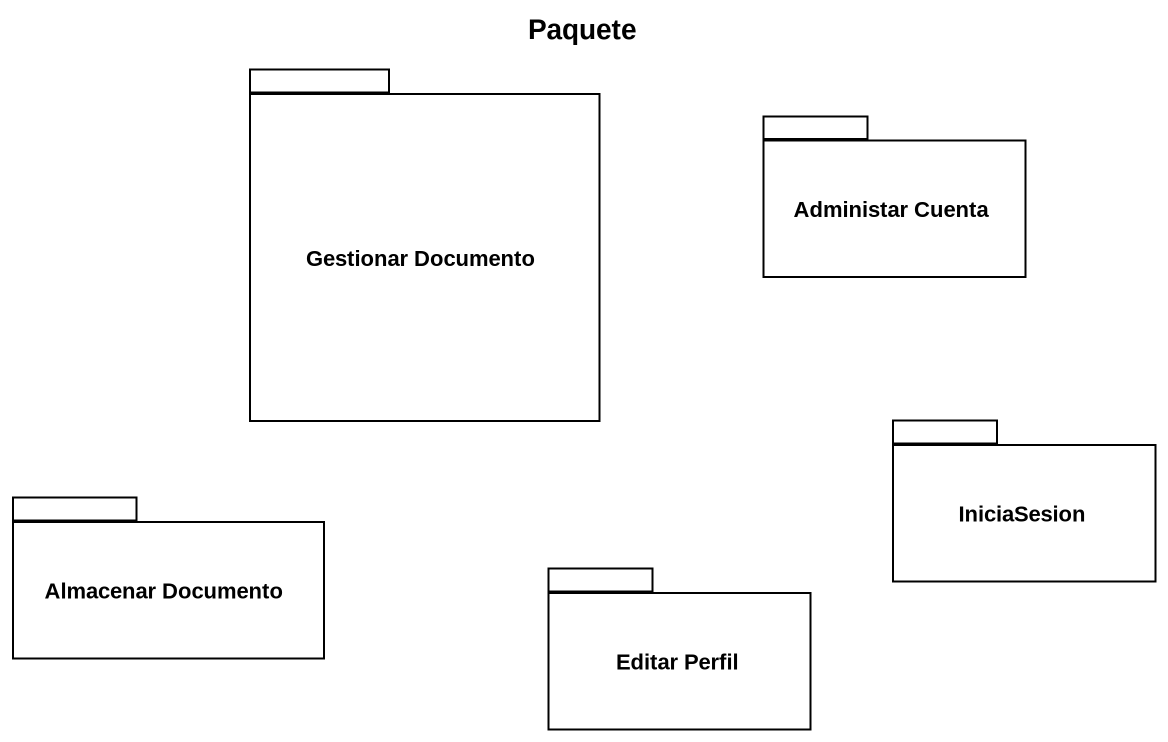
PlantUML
@startuml
title Paquete
package "Gestionar Documento" as Gestionar_Documento {
}
package "Administar Cuenta" as Administar_Cuenta {
}
package IniciaSesion {
}
package "Almacenar Documento" as Almacenar_Documento {
}
package "Editar Perfil" as Editar_Perfil {
}
@enduml
